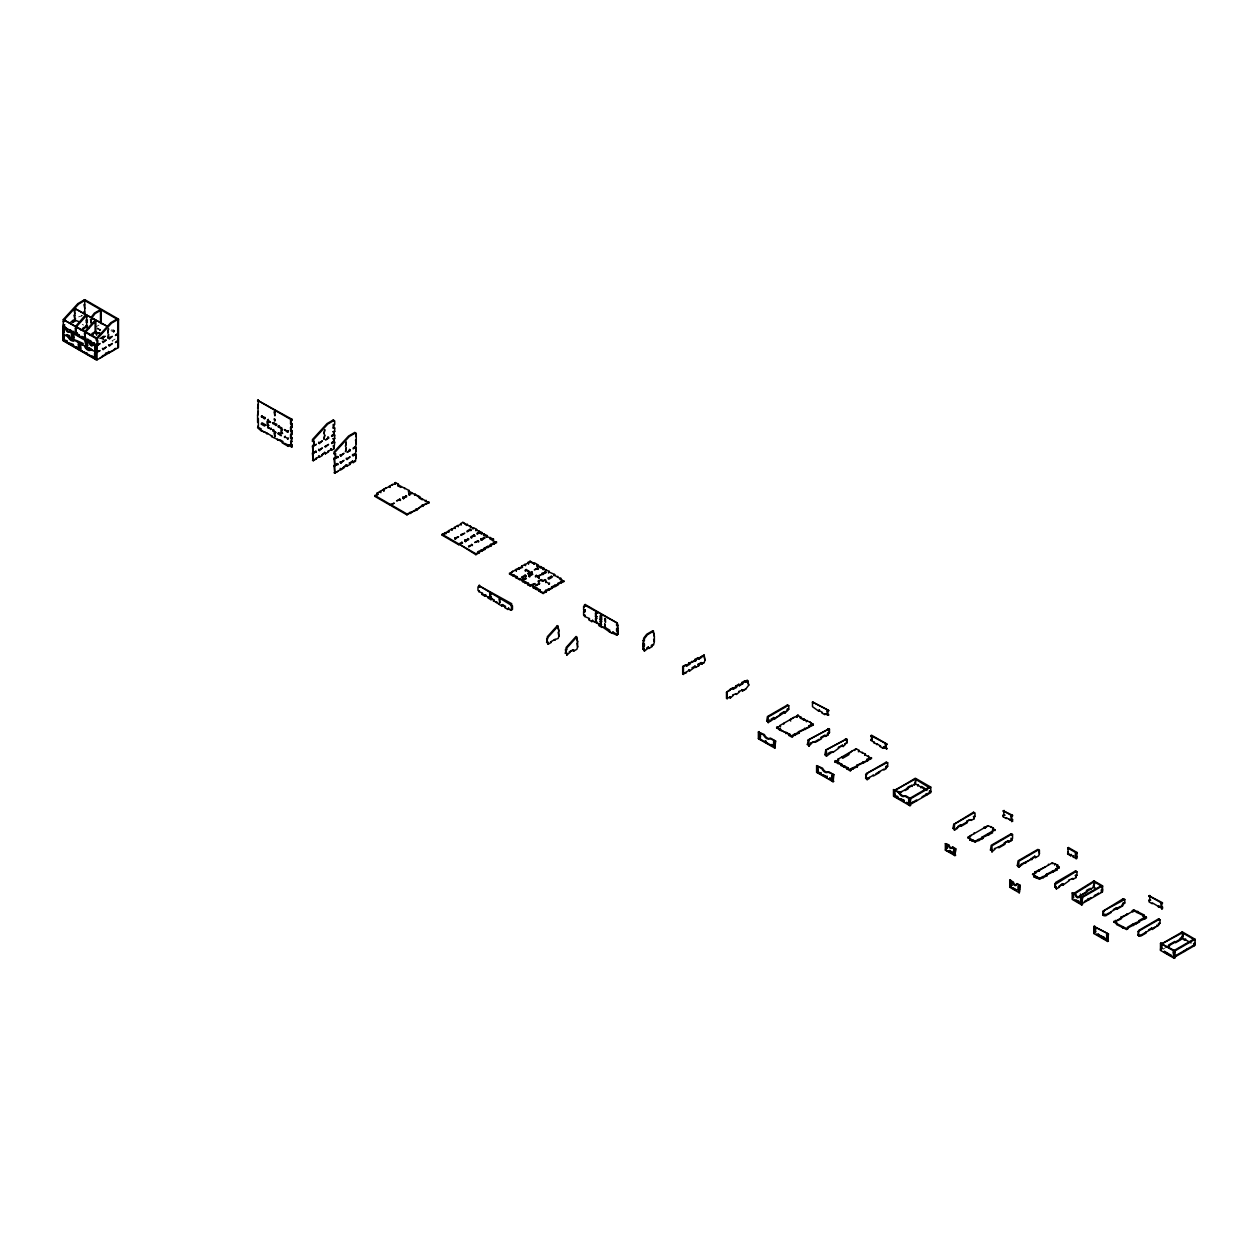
<?xml version="1.0" encoding="UTF-8"?>
<svg xmlns="http://www.w3.org/2000/svg" width="1258" height="1258" viewBox="0 0 1258 1258"><rect width="100%" height="100%" fill="white"/><g stroke="black" fill="none" stroke-linecap="round" stroke-linejoin="round"><path stroke-width="0.75" stroke-dasharray="5 3.75" d="M82.462 315.585L78.625 316.906M82.257 324.328L83.61 325.099M95.875 326.876L98.942 325.099M99.476 338.779L104.776 334.848M114.667 330.634L113.896 331.97L114.667 330.634L111.6 328.857M105.845 336.169L102.008 338.386L105.845 337.05M115.123 339.047L112.056 340.824L112.827 341.264M1167.314 946.629L1163.351 948.925L1164.122 949.365L1163.351 948.045M111.6 329.753L114.667 331.514M110.987 330.634L113.818 332.269M100.703 329.832L97.637 328.071L97.637 328.951M96.882 328.511L100.483 330.414M102.008 337.506L102.779 338.827M101.253 337.679L104.32 339.44M100.86 338.166L103.927 339.927M103.549 339L103.549 339.896M100.09 330.194L100.09 329.313L99.335 330.634M97.794 327.976L97.794 328.857M81.691 315.145L81.691 316.025M105.074 335.729L100.561 338.512L101.316 339.849L100.561 339.408L105.074 336.798L104.32 336.342L105.074 337.679L105.074 335.729"/><path stroke-width="1.5" d="M91.284 317.126L94.35 313.148L100.483 309.61L100.483 323.337M101.253 323.778L101.253 310.05L95.105 313.588L92.038 317.566L92.038 319.343L90.513 319.343L91.284 323.337L91.284 319.784M653.61 631.154L647.461 634.708L644.395 638.687L644.395 640.464L643.64 640.023L643.64 638.246L646.706 634.268L652.839 630.714L654.364 636.249L653.61 632.271M75.936 325.979L85.135 315.365L87.447 316.686M86.676 327.756L86.676 315.365L76.707 326.435L76.707 328.196M85.135 331.294L95.105 320.224L95.105 331.75L100.294 333.842L98.171 332.631L95.875 333.952L99.712 332.631M95.875 333.071L95.875 320.68L85.906 331.75L85.906 333.512L84.38 333.512L85.135 337.506M546.617 638.907L548.158 644.222L548.158 642.445L546.617 642.445L547.387 636.69L557.357 625.619L558.882 630.934L558.127 626.956M547.387 639.347L548.158 637.146L558.127 626.075M576.856 636.878L566.886 647.949L566.886 649.726L566.116 649.285L566.116 647.508L576.085 636.438L577.611 641.753L576.856 637.775M63.277 319.563L77.854 303.618L84.758 299.64L118.504 319.123L118.504 347.46L97.023 359.867L63.277 340.383L63.277 319.563L97.023 339.047L97.023 359.867M63.277 321.34L64.048 321.781L64.048 320.004L78.625 304.074L84.758 300.52M97.023 344.362L96.268 344.802L97.794 343.921L97.794 340.383L96.268 340.383L96.268 338.606L110.83 322.661L116.963 319.123L116.963 320.004M97.023 339.047L111.6 323.102L118.504 319.123M313.242 445.285L312.471 445.725L314.013 444.845L314.013 441.291L312.471 441.291L312.471 439.529L327.049 423.584L333.181 420.046L334.707 420.927L334.707 424.465L333.181 424.465L333.181 428.019L334.707 428.019L334.707 431.557L333.181 431.557L333.952 434.214L333.952 431.997M314.013 444.845L313.242 439.97L327.803 424.025L333.952 420.486L333.952 421.367L333.181 420.046M334.785 457.723L334.03 458.164L335.556 457.283L335.556 453.745L334.03 453.745L334.03 451.968L348.592 436.023L354.725 432.485L356.266 433.365L356.266 443.995L355.495 440.017M335.556 457.283L334.785 452.408L349.362 436.463L355.495 432.925L356.266 436.919M74.788 340.195L74.584 340.336A5.425 3.129 60 0 1 69.237 337.238L68.074 336.94A5.425 3.129 60 0 0 74.206 340.493L74.977 340.037L73.247 339.047M91.142 349.818L91.079 349.85A5.425 3.129 60 0 1 85.717 346.768L92.274 350.479L89.9 348.214L89.9 349.095M85.528 300.976L83.987 300.08L118.504 320.004L117.733 320.444M74.788 308.493L107.763 326.655L74.788 308.493L74.788 320.004L79.962 322.111M64.048 320.004L97.023 338.166L96.268 338.606M63.277 324.878L64.818 324.878M62.9 326.876L65.856 329.203A2.642 1.525 60 0 0 67.696 332.033A2.642 1.525 60 0 0 69.536 331.326L89.239 342.695A2.642 1.525 60 0 0 91.079 345.541A2.642 1.525 60 0 0 92.919 344.834L93.69 343.764L96.646 345.463L95.875 359.631L62.9 340.603L62.9 326.876L66.627 328.747A2.642 1.525 60 0 0 67.932 331.184A2.642 1.525 60 0 0 69.819 331.703M70.181 322.661L75.559 318.683M72.445 322.598L75.747 320.696M64.205 329.046L64.205 332.584L63.435 328.605L64.976 328.605L64.976 327.174M63.671 333.512L62.9 333.952L96.646 352.554L95.341 352.68M69.536 330.697L90.01 342.255A2.642 1.525 60 0 0 91.85 345.085A2.642 1.525 60 0 0 93.69 344.377M87.447 320.224L85.906 320.224M69.536 331.326L70.181 329.753L73.247 332.411M87.447 322.001L85.906 322.001M64.205 335.902L64.205 339.44L63.435 335.461L64.976 335.461M73.247 331.97L72.492 339.487L73.797 338.921M69.646 336.531L66.501 334.707L69.646 335.634M87.447 325.539L85.906 325.539M81.047 330.115L86.676 326.876M73.797 334.581L73.797 338.119L73.027 334.141L74.552 334.141L73.797 332.898L74.552 334.141M76.313 334.172L77.084 332.851L77.084 333.732M63.435 340.462L63.435 339.581L67.272 340.902M76.313 333.291L79.396 335.068M71.942 338.732L71.942 337.852M67.272 341.799L66.501 341.358M71.942 339.188L72.712 338.732L68.844 336.499M81.691 337.27L81.691 336.389L84.758 337.27M92.038 333.512L95.105 331.75M69.615 344.032L69.615 343.151L73.451 344.472M90.246 335.43L95.875 332.191M73.451 345.352L72.681 344.912M80.15 343.041L79.396 350.117L80.15 349.677M78.845 344.362L78.845 347.9L78.09 343.921L79.616 343.921M87.054 340.383L87.824 339.047L87.824 339.927M87.054 339.927L86.299 347.46L87.447 346.799M82.462 343.921L82.462 344.802L76.313 340.383L83.217 343.481M87.588 342.553L87.588 346.092L86.833 342.097L88.359 342.097L88.359 340.682M87.054 339.487L90.891 340.824M75.779 347.601L75.779 346.705L79.616 348.041M89.239 342.695L90.891 341.704L97.023 345.242L100.09 343.481L97.023 346.139L96.111 345.164M79.616 348.922L78.845 348.482M117.733 327.536L117.733 326.655M93.957 342.585L93.186 343.921M93.941 343.23L91.425 345.557M92.919 344.834L93.957 343.481M108.534 337.726L107.763 338.166L108.534 334.172L108.534 337.726L112.371 336.389L109.304 339.047L109.304 338.166M92.919 344.205L96.646 345.463M103.156 341.704L106.238 339.927L103.156 342.585L102.401 341.264M117.733 333.291L115.437 335.509L117.733 334.172M95.341 347.019L95.341 350.557L94.57 346.579L96.111 346.579M117.733 334.628L117.733 333.732M86.865 353.105L86.094 352.665L89.161 355.322M95.341 352.24L100.09 350.557L96.268 352.775M103.156 348.796L106.238 347.019L103.156 349.677L102.401 348.34M109.304 345.242L112.371 343.481L109.304 346.139L108.534 344.802M117.733 340.383L115.437 342.585L117.733 341.264M96.111 357.555L95.341 358.892L96.111 356.989L94.57 356.989L94.57 353.435L96.111 352.869M117.733 341.704L117.733 340.824M93.045 356.674L92.274 356.234L96.268 358.53M94.57 356.989L96.111 356.989M105.468 353.215L112.371 350.998L115.437 348.34L115.437 349.237M259.148 401.208L257.607 400.327L292.123 419.354L290.582 420.251L290.582 423.789L292.123 423.789L292.123 427.327L290.582 427.327L290.582 430.881L292.123 430.881L292.123 434.419L290.582 434.419L290.582 437.957L292.123 437.957L290.582 445.049L292.123 445.049L292.123 446.81L284.45 443.272M257.607 401.208L258.377 399.871M258.377 411.397L257.607 415.376L258.377 404.305M257.607 408.284L258.377 401.648M264.51 418.033L264.51 418.914L261.444 416.256L265.281 417.593M261.444 429.104L258.377 427.327L258.377 418.474M261.444 417.153L262.214 415.816M257.607 422.468L257.607 415.376M267.577 419.81L268.347 419.354L267.577 420.691L267.577 419.81L270.643 422.468L267.577 420.691M267.577 433.523L260.673 430.425L257.607 427.767L258.377 425.566M265.281 425.566L261.444 423.348L261.444 424.229L262.214 422.908L265.281 424.669M267.199 421.792L268.725 421.792L267.199 421.792L267.199 425.346L268.725 425.346L267.199 425.346M276.021 424.669L276.021 425.566L272.955 422.908L276.776 424.229M260.673 430.425L266.051 432.642M272.955 423.789L273.709 422.468M267.577 427.767L271.413 429.104L267.577 426.887L268.347 427.327M271.413 428.223L270.643 429.544M272.955 429.984L273.709 429.544L272.955 430.881L272.955 429.984L276.021 432.642L272.955 430.881M282.154 428.223L278.317 426.006L278.317 426.887L279.087 425.566M290.582 420.251L292.123 419.354M290.582 423.789L292.123 423.789M271.413 435.74L272.184 436.18L266.806 433.082L266.806 433.979M282.531 429.764L281.006 429.764L281.006 433.302L282.531 433.302L281.006 433.302M278.317 433.082L279.087 432.642L278.317 433.979L278.317 433.082L281.383 435.74L278.317 433.979M290.582 427.327L292.123 427.327M287.516 432.202L288.286 430.881L287.516 432.202L284.45 429.544L288.286 431.761M290.582 430.881L292.123 430.881M271.413 436.636L278.317 439.734M284.45 436.636L288.286 438.838M284.45 437.517L285.22 436.18M288.286 437.957L287.516 439.294M277.546 440.174L277.546 439.294L282.924 442.391M290.582 437.957L292.123 437.957M290.582 441.495L292.123 441.495M289.057 445.049L288.286 446.37L289.057 445.049L292.123 446.81M290.582 445.049L292.123 445.049M333.181 428.019L334.707 428.019M312.471 441.291L314.013 441.291M333.181 431.557L334.707 431.557M312.471 446.606L316.308 444.389L312.471 446.606L313.242 453.257L313.242 447.046M333.952 434.214L331.64 435.535L331.64 436.432L334.707 435.095L334.707 438.633L333.181 438.633L333.952 441.291L333.952 439.073M333.952 435.095L333.181 434.655L334.707 435.095M319.375 443.508L322.441 440.85L318.604 443.068L319.375 443.508L318.604 442.187M328.574 438.193L325.507 439.97L328.574 437.312L328.574 438.193L327.803 436.872M333.181 438.633L334.707 438.633M312.471 452.801L316.308 451.48L312.471 453.698L313.242 460.774L319.375 456.355L319.375 457.236L318.604 455.899L319.375 456.355M312.471 453.698L316.308 451.48M324.737 446.606L328.574 444.389L325.507 447.046L325.507 446.165M333.952 441.291L331.64 442.627L331.64 443.508L334.707 442.187L333.952 448.823L331.64 450.144L330.87 448.823L331.64 450.144M333.952 442.187L333.181 441.731L334.707 442.187M319.375 450.6L322.441 447.942L318.604 450.144L319.375 450.6L318.604 449.263M325.507 452.801L321.671 455.019L324.737 452.361L325.507 453.698L324.737 452.361M312.471 460.334L316.308 459.013M328.574 451.04L327.803 451.48L331.64 449.263M319.375 457.236L322.441 455.459M325.507 453.698L328.574 451.921M334.03 453.745L335.556 453.745M356.266 443.995L355.495 446.653L353.199 447.99L353.199 448.87L355.495 447.534L354.725 447.093L356.266 447.534L355.495 453.745L352.429 455.506M334.03 459.044L337.852 456.843L334.03 459.044L334.785 465.696L334.785 459.5M354.725 447.534L356.266 447.534M340.934 455.946L344 453.289L340.163 455.506L340.934 455.946L340.163 454.625M350.133 450.631L347.066 452.408L350.133 449.751L350.133 450.631L349.362 449.31M334.03 465.256L337.852 463.919L334.03 466.136L334.785 473.228L347.066 465.256L347.066 466.136L346.296 464.815L347.066 465.256M352.429 454.625L355.495 453.745M334.03 466.136L337.852 463.919M340.934 463.038L344 460.381L340.163 462.598L340.934 463.038L340.163 461.702M347.066 459.5L350.133 456.843L346.296 459.044L347.066 459.5L346.296 458.164M355.495 455.066L356.266 454.625L355.495 461.261L353.199 462.598L352.429 461.261L353.199 462.598M343.23 467.457L346.296 464.815M349.362 463.038L350.133 464.359L349.362 463.038L352.429 461.261M334.03 472.772L337.852 471.451M350.133 463.479L354.725 460.821M340.163 468.353L340.934 469.674L344 467.913M347.066 466.136L350.133 464.359M377.023 493.183L377.793 494.504L377.023 493.183L386.237 487.868L390.059 486.531L390.059 487.428L389.304 486.091L395.437 483.434L394.666 482.993L395.437 484.314L395.437 482.553L394.666 482.993M383.155 489.629L383.926 490.966L383.155 489.629L386.237 487.868M374.727 495.385L390.452 504.474L394.289 503.137L390.452 505.354L374.727 496.281L377.793 493.623M374.727 496.281L377.793 494.504M397.732 484.77L398.503 484.314L397.732 485.651L397.732 484.77L409.243 490.526L408.473 491.847L409.243 490.526M399.651 499.159L396.584 500.92L400.421 499.599L400.421 500.48L399.651 499.159L400.421 499.599M402.717 497.382L406.554 496.061L403.488 498.718L402.717 497.382L403.488 498.718M408.85 493.844L409.621 495.165L408.85 493.844L411.162 492.507L411.162 493.403M402.717 498.262L406.554 496.061M408.85 494.724L411.916 492.963L419.968 496.721L419.213 498.042L422.279 499.819L422.279 498.939M416.901 495.841L429.182 502.917L422.279 505.134L416.901 510.009L406.932 513.987L391.222 504.914L391.222 505.795L406.932 514.868L429.182 502.036M442.14 534.304L449.043 531.206L442.14 535.2L442.14 534.304L458.62 543.833L462.457 542.497L458.62 544.714L442.14 535.2M449.043 532.103L448.273 530.766L455.176 527.668L455.176 528.549L454.405 527.228L461.309 524.13L460.538 523.69L461.309 525.011M460.538 523.69L462.85 522.353L473.59 528.549L469.753 526.347L470.508 525.891M454.798 538.078L458.62 536.741L454.798 538.959L454.798 538.078L455.553 539.399M470.13 529.225L470.901 530.546L470.13 529.225L467.064 530.986L467.834 531.426M460.931 535.421L464.768 533.203L460.931 534.54L461.702 534.98M467.064 531.882L470.901 529.665M475.886 530.766L476.656 529.445L475.886 529.885L482.018 532.543L481.248 533.864L482.018 532.543M464.768 540.295L468.605 538.959L465.523 541.616L464.768 540.295L465.523 541.616M473.967 534.98L474.738 536.301L473.967 534.98L470.901 536.741L471.671 538.078M479.329 531.882L480.1 533.203L479.329 531.882L477.034 533.203L477.804 533.644M464.768 541.176L468.605 538.959M470.901 537.638L474.738 535.421M477.034 534.084L480.1 532.323M481.248 532.983L487.381 535.641L486.626 536.962L487.381 535.641M493.529 539.179L492.759 540.515L493.529 539.179L483.559 535.2L483.559 534.304M468.605 546.931L472.426 544.714L468.605 546.051L469.36 546.491M477.804 540.736L474.738 542.497L478.575 541.176L478.575 542.056L477.804 540.736L478.575 541.176M480.87 538.959L484.707 537.638L481.641 540.295L480.87 538.959L481.641 540.295M480.87 539.839L484.707 537.638M489.692 538.739L496.596 542.717L484.314 548.032L485.085 549.369L484.314 548.032M478.182 551.586L478.952 552.907L478.182 551.586L491.218 545.83L490.447 544.494L491.218 545.83M490.447 544.494L496.596 541.836M478.952 552.907L475.886 554.684L459.39 544.274L475.886 553.787L485.085 549.369M478.732 585.552L511.707 603.698L511.707 605.475L478.732 585.552L478.732 587.329L479.502 585.112M478.732 590.867L479.502 591.307L477.977 590.427L477.977 586.873L479.502 586.873M523.218 580.237L522.447 581.558L522.841 580.017L522.841 580.897L525.907 578.24L522.07 579.576L519.381 578.916L509.411 574.041L512.478 571.384L522.447 567.389L521.693 566.069L522.447 567.389M515.544 569.607L516.315 570.943L515.544 569.607L522.447 566.509M521.693 566.069L530.121 562.09L534.729 563.851L530.121 561.194L527.825 562.53L528.58 563.851L527.825 562.53M478.732 591.747L482.569 593.084M509.411 573.161L517.085 576.699L516.315 578.02L517.085 576.699M481.798 593.524L488.702 597.503L487.947 597.063M526.096 569.497L525.325 570.833L526.096 569.497L529.162 571.274L528.391 571.714M537.024 565.188L537.795 564.748L537.024 566.069L537.024 565.188L543.928 568.286L543.157 569.607L543.928 568.286M484.88 596.182L485.635 594.845L484.88 596.182L481.798 594.405M489.865 593.745L491.391 593.745L489.865 593.745L489.865 597.283L491.391 597.283L489.865 597.283M522.07 576.919L522.841 578.24L522.07 576.919L525.136 575.142L525.907 576.479L525.136 575.142M528.203 573.381L532.04 572.044L528.973 574.702L528.203 573.381L528.203 574.261L532.04 572.044M537.402 568.066L534.336 569.827L538.172 568.506L537.402 568.066L538.172 569.387M522.07 577.799L525.907 575.582M516.315 578.02L522.07 580.457L525.907 578.24M537.024 566.069L549.29 571.384L548.519 572.704L549.29 571.384M532.04 573.821L528.973 575.582L529.744 576.919L528.973 576.479L532.81 574.261M491.013 599.72L491.768 598.383L491.013 599.72L487.947 597.943M491.013 598.839L494.079 599.72M522.447 580.677L528.58 583.335L527.825 584.671L528.58 583.335M536.254 575.362L535.483 576.699L536.254 575.362L537.402 576.038L541.239 574.702L537.402 576.919L537.402 576.038M493.309 600.16L494.079 600.601M522.447 581.558L530.121 585.112L535.106 583.555L530.121 585.992L527.825 584.671M542.009 573.381L545.846 572.044L542.78 574.702L542.009 573.381L542.009 574.261L545.846 572.044M493.309 601.041L497.146 602.378M538.172 580.897L542.009 579.576L538.172 581.794M496.375 602.818L496.375 601.937L498.671 604.154L499.442 602.818M535.877 585.772L539.713 583.555L535.877 584.891L536.647 585.332M545.076 579.576L542.009 581.338L545.846 580.017L545.076 580.457M548.142 577.799L551.979 576.479L548.142 578.68M502.508 604.595L501.738 605.916L502.508 604.595L505.574 606.356M533.188 587.769L533.958 586.432L533.188 587.769L543.157 592.628L552.356 588.209L551.602 586.873L552.356 588.209M553.897 575.802L554.668 574.481L553.897 574.922L560.801 578.916M548.913 579.136L551.979 577.359L551.208 576.038M545.658 581.683L549.479 583.885M545.658 582.564L546.412 581.227M533.958 586.432L532.04 585.332L540.091 589.971L539.32 591.307L540.091 589.971M501.738 605.035L505.574 607.252M549.479 583.004L548.724 584.325M507.886 609.454L508.641 608.133L507.886 609.454L504.82 607.693M510.952 605.916L512.478 605.916L512.478 609.454L510.952 610.35L507.886 608.573M560.801 578.02L560.03 578.46L563.867 581.558L551.602 586.873M545.453 590.427L546.224 591.747L545.453 590.427L555.423 586.432L558.505 584.671L557.734 583.335L563.867 580.677M539.32 591.307L543.157 593.524L546.224 591.747M585.159 604.485L584.388 606.702L585.159 604.485L617.364 623.087L618.134 628.843L616.593 628.843L616.593 630.604L618.134 630.604L618.134 634.142L616.593 635.038L609.124 631.61L602.032 626.626L602.802 627.066M584.388 615.555L585.159 615.995L583.618 615.115L583.618 611.561L585.159 611.561L585.159 609.8L583.618 609.8L583.618 606.262L585.159 606.262M583.618 609.8L585.159 609.8M583.618 611.561L585.159 611.561M583.618 615.115L585.159 615.115M558.882 630.934L558.882 636.249L558.127 632.271M595.506 613.118L597.047 613.118L595.506 613.118L595.506 616.656L597.047 616.656L595.506 616.656M546.617 642.445L548.158 642.445M558.882 636.249L558.127 638.466L554.291 639.787M584.388 616.436L589.562 618.543M551.224 641.564L550.454 642.005L555.061 639.347L555.061 640.243M588.791 618.983L589.562 619.423M548.158 644.222L551.224 642.445M591.873 621.641L592.628 620.32L591.873 621.641L588.791 619.864M597.047 618.433L595.506 618.433L595.506 621.971L597.047 621.971L596.276 622.411L596.276 617.992M600.113 619.313L601.639 619.313L601.639 615.775L600.113 615.775L600.113 619.313L601.639 619.313M600.113 621.09L601.639 621.09L600.884 625.069L600.113 621.09L601.639 621.09M591.873 620.76L599.72 624.408L595.474 621.955M600.113 624.628L601.639 624.628M598.965 624.849L599.72 625.289M577.611 641.753L577.611 647.068L576.856 643.074M565.345 649.726L566.886 655.041L566.886 653.264L565.345 653.264L566.116 649.285M584.388 604.925L617.364 623.087M565.345 653.264L566.886 653.264M573.019 649.726L569.182 651.943L573.79 650.166L573.79 651.046L573.019 649.726L573.79 650.166M577.611 647.068L576.856 649.285L573.79 651.046M616.593 623.528L616.593 625.289L617.364 624.849M616.593 625.289L618.134 625.289M566.886 655.041L569.953 652.383M616.593 628.843L618.134 628.843M612.961 632.051L612.19 633.372L612.961 632.051L617.364 634.598L617.364 631.044M616.593 630.604L618.134 630.604M643.64 646.219L644.395 651.094L644.395 649.317L642.869 649.317L642.869 645.779L644.395 645.779L644.395 644.002L642.869 644.002L643.64 640.023M642.869 640.464L644.395 640.464M654.364 636.249L654.364 641.564L653.61 639.347M642.869 644.002L644.395 644.002M642.869 645.779L644.395 645.779M654.364 641.564L653.61 644.882L651.298 646.219L652.069 645.779M642.869 649.317L644.395 649.317M646.706 647.98L648.232 647.099L649.002 648.436L648.232 647.099M651.298 645.323L652.839 644.442M649.002 647.54L644.395 651.094M649.002 648.436L652.069 646.659M688.834 669.649L689.588 670.986L689.588 670.089L682.685 674.084L682.685 666.551L685.767 664.774L686.522 666.111L685.767 664.774M688.834 663.013L689.588 664.334L688.834 663.013L695.737 660.796L694.966 659.475L695.737 660.796M694.966 659.475L698.033 657.698L698.803 659.019L698.033 657.698M704.166 655.041L701.099 656.818L704.166 655.041L704.936 660.356L704.166 656.361M682.685 666.551L688.834 663.894M689.588 663.453L694.966 660.356M695.737 659.915L701.099 656.818M686.522 666.111L689.588 664.334M698.803 659.019L701.87 657.258M691.9 667.888L694.966 666.111L695.737 667.432L694.966 666.111M698.033 664.334L698.803 665.671L698.033 664.334L701.099 662.573L701.87 663.894L701.099 662.573M704.936 660.356L704.166 662.573L701.87 663.894M682.685 674.084L686.522 672.747M695.737 666.551L689.588 670.986M698.803 664.774L704.166 662.573M695.737 667.432L698.803 665.671M730.316 697.152L729.561 696.712L730.316 698.033L730.316 697.152L726.495 698.473L726.495 692.277L732.628 687.859L733.383 689.18L732.628 687.859M735.694 686.082L736.465 687.403L735.694 686.082L738.76 684.305L739.531 685.641L738.76 684.305M741.827 682.544L742.597 683.865L741.827 682.544L744.893 680.767L745.664 682.103L744.893 680.767M729.561 689.62L735.694 686.962M736.465 686.522L741.827 683.424M742.597 682.984L747.189 680.326L748.73 685.201L747.96 681.207M726.495 692.277L730.316 690.06M733.383 689.18L736.465 687.403M739.531 685.641L742.597 683.865M745.664 682.103L747.96 680.767M748.73 685.201L745.664 689.18L742.597 690.957L741.827 689.62M732.628 694.935L736.465 693.614L735.694 694.054M738.76 691.397L745.664 689.18M730.316 698.033L733.383 695.375M736.465 694.495L739.531 691.837M787.995 705.565L768.213 716.981L768.213 722.564L768.213 721.101L766.672 721.101L767.443 716.541L787.225 705.125L788.766 705.691L788.766 709.245L787.225 709.245L787.995 709.685M787.225 705.125L788.766 705.691M766.672 721.101L768.213 721.101M787.225 709.245L788.766 709.245M771.123 719.104L773.874 717.516L774.645 718.853L773.874 717.516M780.023 713.978L784.159 711.588L784.929 712.909L784.159 711.588M780.023 714.859L768.213 722.564M786.454 711.147L774.645 718.853M787.995 710.251L784.929 712.909M758.385 731.999L764.329 734.546A5.425 3.129 60 0 0 770.462 738.1L775.636 741.088L774.865 748.164L758.385 738.65L758.385 731.999L763.559 735.002A5.425 3.129 60 0 0 769.692 738.54L775.636 741.088M819.445 709.811L818.675 711.147L812.495 706.697L812.495 701.995L828.676 710.456L827.151 711.037L827.151 714.575L828.676 715.157L824.855 713.821L825.61 714.261M760.445 733.508L758.92 733.508L760.445 733.508L760.445 737.046L758.92 737.046L760.445 737.046M812.495 702.577L814.036 702.577M759.69 737.188L758.92 737.628L761.986 740.286L758.92 738.509L759.156 731.558M789.725 734.106L788.955 735.427L789.725 734.106L779.677 730.08L776.611 727.423L780.447 726.086L780.447 726.967L779.677 725.646L794.097 717.327L797.163 716.431L797.163 717.327L796.393 715.991L797.934 715.11L801 717.768M790.716 721.038L789.961 719.718L794.097 717.327M758.385 738.65L770.698 744.862M758.92 738.509L759.69 733.068M776.611 728.303L777.381 726.967M776.611 727.423L792.792 736.763M801 716.871L800.23 717.327L807.164 721.321M765.1 741.198L765.855 740.758L765.1 742.078L765.1 741.198L768.166 743.855L765.1 742.078M800.23 718.208L810.278 722.234L813.344 724.891L798.468 731.716L799.239 733.037L798.468 731.716M807.164 720.441L806.409 721.778M818.675 711.147L818.675 710.251L822.512 712.468M773.56 741.968L775.101 741.968L774.33 745.947L773.56 741.968L775.101 741.968M827.151 711.037L828.676 711.037M828.676 710.456L812.495 701.995M771.264 744.752L775.101 746.969M771.264 745.648L772.035 744.311M773.56 745.507L775.101 745.507M827.151 714.575L828.676 714.575M792.021 735.427L809.507 727.108L808.737 725.772L809.507 727.108M808.737 725.772L813.344 724.01M775.101 746.088L774.33 747.409M792.021 736.323L799.239 733.037M808.123 740.034L828.676 729.058L808.123 740.034L808.894 740.475M808.894 741.056L808.894 746.057L808.894 744.594L807.369 744.594L808.123 740.616M827.921 728.618L829.447 729.184L829.447 732.722L827.921 732.722L827.151 734.641L827.921 735.081L828.676 733.178M829.447 729.184L827.921 729.184M807.369 744.594L808.894 744.594M813.187 741.811L810.435 743.399L815.341 741.449L814.571 741.89M816.112 741.009L819.178 739.232M821.474 737.911L825.61 735.521L825.61 736.402L824.855 735.081L820.703 737.471L821.474 738.792L815.341 742.33M808.894 746.057L811.19 743.84M825.61 736.402L827.921 735.081M825.657 750.161L846.209 739.169L825.657 750.161L826.427 750.601M826.427 751.168L826.427 756.184L826.427 754.721L824.886 754.721L825.657 750.727M845.439 738.729L846.98 739.311L846.98 742.849L844.684 743.871L846.209 743.289M846.98 739.311L845.439 739.311M824.886 754.721L826.427 754.721M827.953 753.526L830.72 751.922M842.373 745.192L838.237 747.582L843.143 745.632L843.143 746.529L842.373 745.192L843.143 745.632M826.427 756.184L832.875 751.576L832.104 752.017M832.875 752.457L839.007 748.038M843.143 746.529L845.439 744.311M816.599 765.619L822.543 768.166A5.425 3.129 60 0 0 828.676 771.704L833.865 774.692L833.095 781.784L816.599 772.255L816.599 765.619L821.773 768.607A5.425 3.129 60 0 0 827.921 772.145L833.865 774.692M873.791 742.078L874.562 742.519L870.725 740.302L872.25 739.735L872.25 736.182L870.725 736.182L871.495 735.175L886.906 744.076L885.365 744.642L885.365 748.196L886.906 748.762L883.069 747.441L883.069 748.321L883.839 747L883.069 747.441M870.725 736.182L872.25 736.182M870.725 739.735L872.25 739.735M847.939 767.71L847.169 769.047L847.939 767.71L834.825 761.908L838.661 759.706L837.891 759.266L838.661 760.587L836.366 761.908L836.366 761.027M837.891 759.266L856.148 748.714L854.622 750.491M848.175 754.218L852.311 750.932M816.599 772.255L827.261 777.523M817.134 772.129L820.971 773.45L817.134 771.248L817.904 771.689M834.825 761.908L835.595 760.587M848.946 754.658L842.797 758.197L842.797 757.316M820.971 772.569L820.2 773.906M834.825 761.027L841.775 764.156L841.004 765.477L841.775 764.156M858.443 751.812L859.214 750.491L858.443 750.932L865.394 754.061L864.623 755.382M823.314 774.802L827.151 777.019L823.314 775.699M873.791 742.959L877.659 744.311M827.151 776.139L826.38 777.46M865.394 754.061L864.623 754.501L871.558 758.511L856.682 765.32L857.453 766.657L856.682 765.32M879.955 745.648L880.726 746.088L876.889 743.871L876.889 744.752M841.004 765.477L851.006 770.368L850.251 769.047L850.251 770.808L851.006 770.368M831.79 775.588L833.315 775.588L831.79 775.588L831.79 779.127L833.315 779.127L831.79 779.127M885.365 744.642L886.906 744.642M886.906 744.076L870.725 735.615M829.494 778.372L833.315 779.693L832.56 781.029L833.315 780.589L829.494 778.372L832.56 781.029M829.494 779.252L830.249 777.931M885.365 748.196L886.906 748.196M850.251 769.047L867.737 760.713L866.966 759.392L867.737 760.713M866.966 759.392L871.558 757.615M850.251 769.927L857.453 766.657M865.583 774.661L867.124 779.677L867.124 778.215L865.583 778.215L866.353 773.654L886.135 762.222L887.676 762.804L887.676 766.342L886.135 766.342L887.676 766.342M866.353 773.654L886.906 762.663M866.353 775.117L867.124 774.095M886.906 767.364L885.365 768.245L886.906 766.782M866.353 779.221L873.555 775.07L872.785 775.51M875.867 773.733L883.839 769.125M867.124 779.677L869.42 778.34M873.555 775.95L879.688 772.412M883.839 770.022L886.135 768.685M893.495 789.584L899.439 792.131A5.425 3.129 60 0 0 905.571 795.669L910.745 798.657L909.99 805.749L893.495 796.235L893.495 789.584L898.668 792.571A5.425 3.129 60 0 0 904.801 796.11L909.99 799.113L930.763 787.099L930.763 792.682L909.44 804.994L906.373 802.337L910.21 803.673M894.8 790.653L915.352 778.215L930.763 787.099M915.352 783.215L916.123 779.221L914.582 778.655L930.008 788.121L929.237 787.099L909.44 798.531L910.21 799.553L908.685 799.553L908.685 803.091L910.21 803.091M898.479 792.634L902.002 791.486M910.132 785.904L907.38 787.508L908.15 788.829L905.068 790.606M897.866 796.534L894.029 795.213L894.8 795.654M899.25 793.09L915.352 783.781L915.352 779.095L894.8 790.071M918.419 784.678L917.648 785.998M894.029 796.094L897.866 797.43M904.046 800.984L900.209 798.767L904.046 800.104M930.008 788.121L930.008 787.241M929.237 791.219L930.763 791.219L930.008 790.779M912.522 802.337L911.751 802.777L916.657 799.946L916.657 800.827M930.763 791.801L922.02 796.849M973.503 812.228L974.258 813.454L974.258 812.668L953.706 824.446L973.503 812.228L975.029 813.014L975.029 816.552L973.503 816.552L974.258 818.691L974.258 817.008M954.476 824.886L954.476 830.107L954.476 828.424L952.951 828.424L953.706 824.446M952.951 828.424L954.476 828.424M973.503 816.552L975.029 816.552M958.03 826.286L960.53 824.839L961.301 826.16L960.53 824.839M969.179 819.854L966.679 821.301L971.192 819.571L970.437 820.012M957.542 827.45L956.788 827.89L967.433 821.741M954.476 830.107L957.542 828.33M961.301 826.16L967.433 822.622M971.192 820.452L974.258 818.691M945.356 843.631L949.082 844.889A2.642 1.525 60 0 0 950.922 847.719A2.642 1.525 60 0 0 952.762 847.011L955.703 848.71L954.948 855.629L945.356 850.094L945.356 843.631L948.312 845.329A2.642 1.525 60 0 0 950.152 848.159A2.642 1.525 60 0 0 951.991 847.452L952.762 847.011M1004.796 811.614L1003.271 810.812L1012.548 815.278L1011.007 816.08L1011.007 819.618L1012.548 819.618L1012.548 821.301L1006.337 817.716M945.89 844.731L946.661 844.291L946.661 848.71L945.89 844.731L947.431 844.731L946.661 848.71M1003.271 811.614L1004.041 810.372M945.89 848.269L947.431 848.269M1003.271 815.153L1004.796 815.153L1003.271 815.153L1003.271 816.835L1006.337 818.596M970.437 835.784L987.923 825.688L993.38 827.953L992.609 829.274L993.38 827.953M945.356 850.094L953.658 854.009M968.141 837.105L971.207 835.343L968.141 838.001L968.141 837.105L970.437 838.441L969.682 839.762L970.437 838.441M1003.271 816.835L1004.041 812.055M984.102 827.009L984.857 828.346L987.923 825.688M951.331 852.216L951.331 853.097L948.957 850.848L952.102 851.776M948.957 851.729L949.727 850.392M953.643 849.197L954.413 848.757L954.413 853.191L955.168 852.751L953.643 852.751L953.643 849.197L955.168 849.197L951.991 847.452M1011.007 816.08L1012.548 815.278M955.703 848.71L954.948 855.629M968.141 838.001L975.123 841.146L992.609 832.812L991.839 831.491L994.905 829.714L981.948 837.199L982.718 838.536L981.948 837.199M1008.712 819.084L1012.548 821.301M969.682 839.762L975.123 842.027L982.718 838.536M1011.007 819.618L1012.548 819.618M954.413 855.314L955.703 855.188M1011.778 834.227L991.996 845.753L991.996 851.76L991.996 850.078L990.455 850.078L991.225 845.297L1011.007 833.881L1012.548 834.683L1012.548 838.221L1011.778 840.344L1008.712 842.121L1007.941 840.784L1008.712 842.121M1011.007 833.881L1012.548 834.683M990.455 850.078L991.996 850.078M1007.941 840.784L1004.183 842.954L1011.778 840.344M994.292 848.663L998.821 846.949L998.05 847.389M999.591 846.492L1004.953 843.395M991.996 851.76L995.062 849.119M998.821 847.829L1004.953 844.291M1039.407 853.726L1038.636 849.748L1018.854 861.258L1018.854 867.281L1018.854 865.598L1017.313 865.598L1018.084 860.802L1037.866 849.386L1039.407 850.188L1039.407 853.726L1038.636 855.849L1035.57 857.626L1034.799 856.289L1035.57 857.626M1017.313 865.598L1018.854 865.598M1018.084 866.825L1035.57 856.729M1032.299 857.736L1034.799 856.289M1021.15 864.167L1029.516 860.236M1018.854 867.281L1021.921 864.623M1009.734 880.175L1013.445 882.047A2.642 1.525 60 0 0 1015.285 884.893A2.642 1.525 60 0 0 1017.124 884.185L1016.37 884.626A2.642 1.525 60 0 1 1014.53 885.333A2.642 1.525 60 0 1 1012.674 882.503L1009.734 880.175L1009.734 887.252L1019.31 892.787L1020.081 885.27L1017.124 883.556M1068.404 851.87L1067.649 853.993L1068.404 847.53L1076.927 852.452L1075.386 853.239L1075.386 856.792L1076.927 856.792L1076.927 858.475L1073.09 857.138L1073.86 855.817M1011.794 881.905L1010.268 881.905L1011.794 881.905L1011.794 885.443L1010.268 885.443L1011.794 885.443M1067.649 848.773L1068.404 847.53M1034.815 872.061L1035.586 873.398L1034.815 872.061L1045.477 866.793L1032.519 874.279L1039.501 878.304L1056.987 869.986L1056.217 868.649L1056.987 869.986M1044.706 867.234L1052.301 862.846L1057.742 865.111L1056.987 866.447L1057.742 865.111M1009.734 887.252L1011.039 886.686L1011.039 881.449M1013.335 888.006L1016.48 889.831M1032.519 874.279L1034.815 875.599L1034.045 876.936L1034.815 876.496M1067.649 853.993L1070.715 855.77L1071.47 854.434M1016.37 883.997L1020.081 885.27M1076.927 852.452L1076.927 856.792M1034.045 876.936L1039.501 879.185L1047.081 875.694L1046.326 874.373L1047.081 875.694M1018.005 889.909L1019.546 889.909L1019.546 886.371L1018.005 886.371L1018.005 889.909L1019.546 889.909M1046.326 874.373L1059.283 867.768L1056.987 865.551M1056.217 868.649L1059.283 866.888M1018.776 892.032L1019.546 891.592L1018.776 892.488M1054.833 883.714L1056.374 888.934L1056.374 887.252L1054.833 887.252L1055.604 882.471L1075.386 871.039L1076.927 871.841L1076.927 875.379L1075.386 875.379L1076.156 877.502L1076.156 875.82M1055.604 884.154L1076.156 871.401M1075.386 871.039L1076.927 871.841M1054.833 887.252L1056.374 887.252M1075.386 875.379L1076.927 875.379M1063.199 884.107L1058.67 886.717L1062.428 883.666L1063.199 884.987L1062.428 883.666M1068.561 880.128L1073.09 878.399L1072.319 878.839M1056.374 888.934L1059.44 887.157M1063.199 884.987L1069.331 880.569M1073.09 879.279L1076.156 877.502M1072.193 892.928L1075.905 894.186A2.642 1.525 60 0 0 1077.744 897.033A2.642 1.525 60 0 0 1079.584 896.325L1082.54 898.023L1081.77 904.927L1072.193 899.391L1072.193 892.928L1075.15 894.642A2.642 1.525 60 0 0 1076.99 897.473A2.642 1.525 60 0 0 1078.829 896.765L1079.584 896.325M1081.235 904.172L1102.558 891.875L1102.558 885.852L1094.051 880.93L1073.499 893.589M1081.235 897.269L1101.033 885.852L1102.558 886.638L1093.281 881.371L1094.051 881.732L1074.253 894.045M1088.956 889.013L1086.456 890.46L1087.226 891.78L1081.094 895.319L1080.323 893.998M1094.051 886.151L1094.822 882.173L1093.281 882.173M1078.939 901.074L1075.794 900.146L1076.565 900.586M1102.558 885.852L1080.48 898.511L1081.235 902.489L1081.235 898.951M1078.829 896.765L1082.54 898.023M1075.794 901.043L1078.939 901.97M1101.788 889.752L1101.033 890.192L1102.558 890.192L1101.788 886.198M1091.126 897.583L1084.302 901.53M1094.963 895.366L1094.208 895.806L1098.721 893.196L1097.967 893.636M1081.235 904.628L1082.54 904.486M1124.778 899.47L1103.47 910.902L1123.252 898.684L1124.778 899.47L1124.778 903.024L1123.252 903.024L1121.711 905.587L1122.482 906.027L1124.023 903.464M1105.766 914.802L1104.996 914.346L1105.766 915.682L1105.766 914.802L1104.225 915.682L1102.7 914.88L1103.47 910.902M1102.7 911.342L1104.225 911.342M1102.7 914.88L1104.225 915.682M1123.252 903.024L1124.778 903.024M1104.996 914.346L1103.47 915.321L1103.47 911.783M1113.361 909.534L1116.428 907.757L1117.198 909.078L1116.428 907.757M1106.317 914.472L1108.974 912.946M1111.05 911.735L1110.295 912.176L1120.391 906.358M1105.766 915.682L1111.05 912.632M1117.198 909.078L1122.482 906.027M1093.894 926.423L1108.455 933.955L1107.7 941.471L1093.894 933.515L1093.894 926.423L1108.455 933.955M1150.551 896.64L1149.01 895.838L1162.502 902.741L1160.977 903.543L1160.977 907.081L1162.502 907.081L1162.502 908.763L1152.312 902.882M1094.429 928.152L1095.97 928.152L1095.199 932.131L1094.429 928.152L1095.97 928.152M1149.01 896.64L1149.781 895.397M1094.429 931.691L1095.97 931.691M1149.01 900.178L1150.551 900.178L1149.01 900.178L1149.01 901.86L1152.312 903.763M1113.88 921.249L1117.183 923.168L1116.412 924.488L1126.618 929.489L1128.159 928.608L1127.388 927.272L1132.672 924.221L1146.4 918.073L1146.4 917.176L1144.104 917.632L1138.805 920.683L1139.575 922.004L1126.618 928.608L1113.88 922.145L1127.608 914.22L1120.705 917.318L1121.476 918.639L1120.705 917.318M1132.908 912.05L1132.137 910.713L1133.678 909.833L1143.868 914.833L1143.113 916.17L1143.868 914.833M1093.894 933.515L1094.664 925.982M1113.88 922.145L1120.155 919.409M1127.608 914.22L1133.678 910.713L1146.4 917.176M1103.864 937.933L1103.864 938.814L1097.731 934.395L1104.634 937.493M1097.731 935.276L1098.486 933.955M1106.395 938.594L1107.921 938.594L1106.395 938.594L1107.166 934.615L1107.166 940.732M1107.921 935.056L1106.395 935.056M1158.445 906.42L1159.216 905.98L1158.445 907.301M1160.977 907.081L1162.502 907.081M1140.188 935.559L1140.959 935.119L1139.418 935.999L1137.892 935.197L1138.663 930.417L1158.445 919L1159.97 919.802L1159.97 923.341L1158.445 924.127L1159.216 923.781M1137.892 931.659L1159.216 919.346M1158.445 919L1159.97 919.802M1137.892 935.197L1139.418 935.999M1158.445 923.341L1159.97 923.341M1148.554 929.851L1151.62 928.074L1152.391 929.41L1151.62 928.074M1139.418 935.197L1138.663 935.653L1138.663 932.099M1141.509 934.788L1146.258 932.052L1145.488 932.508M1146.258 932.052L1155.583 926.674M1159.216 924.583L1152.391 929.41M1140.959 935.999L1146.258 932.949M1160.505 943.311L1175.082 950.828L1174.312 958.36L1160.505 950.388L1160.505 943.311L1174.312 951.268L1195.1 939.27L1195.1 945.293L1173.777 957.605M1195.1 939.27L1182.363 931.926L1161.81 943.799L1182.363 932.807M1161.055 945.025L1161.81 949.019L1161.81 944.585M1168.635 944.994L1174.783 941.44L1175.538 942.777L1180.837 939.71M1160.505 950.388L1161.276 942.855M1166.764 946.96L1182.363 937.949L1182.363 931.926M1185.665 938.971L1184.894 940.292L1181.608 938.389M1171.245 955.262L1164.342 951.268L1165.112 951.724M1173.777 950.702L1193.559 939.27L1195.1 940.072L1181.608 932.367L1183.133 933.169L1183.133 936.707L1181.608 936.707M1173.777 952.385L1173.777 955.923L1173.006 951.944L1174.547 951.944M1193.559 943.61L1195.1 943.61L1194.329 943.17M1174.547 956.284L1187.505 948.799L1186.734 949.24M1188.071 948.469L1190.713 946.944M1192.804 945.733L1192.034 946.189L1194.329 944.852M1003.271 810.812L1012.548 816.08M1067.649 847.971L1076.927 853.239M1149.01 895.838L1162.502 903.543M883.839 747L886.906 748.762M1068.404 853.553L1073.09 856.258M821.741 712.909L824.855 714.701M879.955 746.529L883.069 748.321M356.266 451.087L355.495 447.093M356.266 454.625L355.495 454.185L356.266 458.164M887.676 762.804L886.135 762.222M1124.023 899.926L1123.252 898.684M257.607 400.327L292.123 420.251M274.857 412.278L274.102 411.838L274.857 415.816L274.857 410.281M829.447 732.722L828.676 728.744M846.98 742.849L846.209 738.871M395.437 482.553L398.503 484.314M473.59 527.668L476.656 529.445M534.729 562.971L537.795 564.748M554.668 574.481L548.519 571.824M856.148 748.714L859.214 750.491M408.473 490.966L411.162 492.507M813.344 724.891L810.278 722.234M926.926 790.464L914.582 783.341L914.582 785.118M992.609 828.393L994.905 829.714M1191.043 942.95L1181.608 937.509L1180.067 938.389L1180.837 938.83M84.758 304.955L83.987 304.515L84.758 308.493M333.952 448.823L333.181 445.725M397.732 485.651L400.799 487.428L400.799 486.531M560.03 579.356L563.867 581.558M992.609 829.274L994.905 830.61M1056.987 866.447L1059.283 867.768M1101.033 891.875L1101.788 892.315L1101.788 890.633M545.846 572.925L545.076 571.604M1157.675 926.344L1156.904 925.023M484.707 538.518L483.937 537.182M911.515 785.118L912.286 786.439M926.171 793.578L926.926 794.899L926.171 794.458M1090.214 888.29L1090.985 889.61M337.852 456.843L337.097 456.402L337.852 457.723M406.554 496.941L405.784 495.621M84.758 312.047L83.987 311.591L83.987 313.808M1031.812 858.9L1031.041 858.459L1031.812 859.796M879.688 771.516L878.933 771.972M261.444 416.256L265.281 418.474M272.955 422.908L276.776 425.11M532.04 572.925L531.269 571.604M278.317 426.887L281.383 428.664M525.325 569.937L529.162 572.154M535.483 575.802L539.32 578.02M74.788 310.27L74.018 309.83L74.788 313.808M468.605 539.839L467.834 538.518M316.308 452.361L315.538 451.04M337.852 464.815L337.097 463.479M74.788 315.585L74.018 315.145L74.788 319.123M472.426 545.595L471.671 544.274M261.444 424.229L264.51 426.006L264.51 425.11M909.44 798.531L910.21 804.554M316.308 458.116L315.538 458.557M525.907 579.136L525.136 577.799M869.42 777.46L868.649 777.9M462.457 543.393L461.702 542.056M770.509 721.243L769.739 719.906M89.365 328.417L85.906 326.435L82.839 328.196L83.61 329.533M618.134 634.142L616.593 635.038M1175.318 955.828L1176.073 955.388M279.842 439.734L282.924 441.495M604.217 627.003L609.894 630.274M72.492 320.444L73.247 321.781M895.916 796.739L904.156 801.503M907.458 803.406L910.745 805.309M1074.458 899.832L1080.496 903.307M1164.342 951.724L1167.408 953.485M1170.475 955.262L1175.082 957.92M282.154 442.832L288.286 446.37M598.965 625.729L602.032 627.506M609.124 631.61L612.19 633.372M788.955 735.427L792.021 737.204M847.169 769.047L850.251 770.808M1164.342 952.164L1170.475 955.703M108.534 351.454L109.304 352.775L108.534 352.334M63.277 325.759L67.114 328.857M63.277 326.655L71.942 331.216M72.712 332.096L95.341 345.164M64.976 327.803L64.205 326.734M86.519 340.242L85.748 340.603M88.532 347.868L91.472 349.567L90.702 350.007A5.425 3.129 60 0 1 84.569 346.469M102.401 355.872L103.156 355.432M70.542 337.93L74.647 340.289M830.563 779.441L833.865 781.344M1097.731 934.395L1104.634 938.374M1096.19 933.955L1108.455 941.031M948.957 850.848L952.102 852.657M65.62 341.28L78.2 348.545M83.688 351.705L86.833 353.529M89.978 355.338L96.646 359.19M1011.998 887.676L1015.017 889.422M1013.335 888.887L1015.709 890.271M498.671 604.154L501.738 605.916M1194.329 939.71L1194.329 940.512M1194.329 944.05L1194.329 945.733M1184.438 950.561L1184.438 951.457M1174.547 951.142L1174.312 958.36M1169.405 945.434L1169.405 946.315M1161.747 903.102L1161.747 906.641M1161.747 907.537L1161.747 909.22M1159.216 919.441L1159.216 920.243M1149.781 897.08L1149.781 900.618M1144.874 918.073L1144.874 918.953M1144.104 917.632L1144.104 918.513M1137.735 911.295L1137.735 912.176M1136.965 911.735L1136.965 912.616M1136.509 922.9L1136.509 923.781M1133.678 909.833L1133.678 910.713M1133.442 924.661L1133.442 925.558M1132.672 924.221L1132.672 925.102M1126.853 913.78L1126.853 914.66M1126.618 928.608L1126.618 929.489M1123.315 926.706L1123.315 927.586M1122.545 927.146L1122.545 928.027M1116.192 920.809L1116.192 921.705M1115.421 920.369L1115.421 921.249M1107.7 934.395L1107.7 941.471M1107.166 934.615L1107.166 939.05M1096.347 889.17L1094.051 886.953L1077.335 897.489M1095.199 927.712L1095.199 932.131M1094.051 880.93L1094.051 887.834M1093.281 885.711L1093.281 887.393M1088.83 898.904L1088.83 899.8L1088.06 898.464M1081.77 898.464L1081.77 904.927M1078.169 901.53L1078.169 902.411M1076.156 857.233L1076.156 858.915M1076.156 871.495L1076.156 872.281M1070.715 854.89L1070.715 855.77M1055.368 863.743L1054.597 865.064L1054.597 864.183M1053.229 871.259L1053.229 872.156M1052.459 870.819L1052.459 871.715M1052.301 862.846L1052.301 863.743M1048.464 864.183L1048.464 865.064M1043.322 876.983L1043.322 877.864M1042.568 876.543L1042.568 877.424M1039.344 870.332L1039.344 871.228M1039.501 878.304L1039.501 879.185M1038.573 869.891L1038.573 870.772M1037.19 876.983L1037.19 877.864M1036.435 877.424L1036.435 878.304M1025.679 862.453L1025.679 863.334M1019.31 885.711L1019.31 892.787M1018.776 885.931L1018.776 890.35M1011.778 815.64L1011.778 819.178M1011.778 820.059L1011.778 821.741M1011.778 834.321L1011.778 835.123M1011.007 838.221L1011.007 839.904M1010.504 879.735L1010.504 886.811M990.99 826.569L990.99 827.465M988.851 834.101L988.851 834.982M988.08 833.661L988.08 834.541M984.857 827.465L984.857 828.346M978.96 839.809L978.96 840.706M978.189 839.369L978.189 840.25M975.123 841.146L975.123 842.027M974.195 832.733L974.195 833.614M972.827 839.809L972.827 840.706M972.057 840.25L972.057 841.146M923.828 789.568L924.599 788.231L921.532 786.47L920.762 787.791M909.99 799.113L909.99 805.749M909.44 799.994L909.44 803.532M909.44 804.114L909.44 804.994M903.275 800.544L903.275 801.425M897.096 796.974L897.096 797.871M886.135 744.201L886.135 747.739M871.495 736.638L871.495 740.176M870.033 758.511L870.033 759.392M869.262 758.055L869.262 758.951M868.492 755.854L868.492 756.734M863.586 762.222L863.586 763.103M862.815 761.782L862.815 762.663M862.328 752.284L862.328 753.165M853.317 768.151L853.317 769.047M852.547 767.71L852.547 768.607M844.841 765.918L844.841 766.814M844.071 766.358L844.071 767.254M842.042 756.86L842.042 757.756M838.661 762.364L838.661 763.244M837.891 762.804L837.891 763.685M833.095 775.132L833.095 781.784M832.56 775.132L832.56 779.567M827.921 710.597L827.921 714.135M811.803 724.891L811.803 725.772M811.048 724.451L811.048 725.331M805.372 728.618L805.372 729.498M804.601 728.162L804.601 729.058M804.098 718.664L804.098 719.56M803.343 719.12L803.343 720.001M797.934 715.11L797.934 715.991M795.087 734.546L795.087 735.427M794.333 734.106L794.333 734.986M786.612 732.313L786.612 733.194M785.857 732.754L785.857 733.634M783.813 723.256L783.813 724.136M780.447 728.744L780.447 729.624M779.677 729.184L779.677 730.08M774.865 741.528L774.865 748.164M774.33 741.528L774.33 745.947M747.189 680.326L747.189 681.647M742.597 690.06L742.597 690.957M727.25 692.718L727.25 698.929M691.9 661.236L691.9 662.117M683.456 666.992L683.456 674.524M643.64 640.904L643.64 645.323M617.364 625.729L617.364 630.164M605.475 627.726L604.705 623.748L604.705 627.286M600.884 615.335L600.884 619.754M600.884 620.65L600.884 625.069M596.276 612.677L596.276 617.096M584.388 610.24L584.388 612.017M561.571 582.014L561.571 582.894M560.801 581.558L560.801 582.454M557.734 576.258L557.734 577.139M557.357 625.619L557.357 627.396M555.423 585.552L555.423 586.432M554.668 585.112L554.668 585.992M549.29 589.09L549.29 589.971M548.519 588.65L548.519 589.53M546.224 569.607L546.224 570.503M545.453 570.047L545.453 570.943M543.157 592.628L543.157 593.524M540.861 566.509L540.861 567.389M540.091 566.949L540.091 567.845M538.943 581.338L538.943 582.234M538.943 583.114L538.943 583.995M538.55 578.46L539.32 577.139L538.172 576.479L538.172 577.359M537.024 588.209L537.024 589.09M536.254 588.65L536.254 589.53M533.958 563.411L533.958 564.292M531.269 584.891L531.269 585.772M530.892 584.671L530.892 585.552M530.121 561.194L530.121 562.09M530.121 585.112L530.121 585.992M525.514 564.748L525.514 565.628L524.759 564.292M525.514 581.558L525.514 582.454M524.759 582.014L524.759 582.894M522.07 579.576L522.07 580.457M520.152 578.46L520.152 579.356M519.381 568.286L519.381 569.166M519.381 578.916L519.381 579.796M518.611 567.845L518.611 568.726M514.019 574.922L514.019 575.802M513.248 575.362L513.248 576.258M512.478 571.384L512.478 572.264M511.707 606.356L510.952 610.35M494.284 543.173L494.284 544.054M493.529 542.717L493.529 543.613M490.62 593.304L490.62 597.723M490.447 537.418L490.447 538.298M488.151 546.711L488.151 547.592M487.381 546.271L487.381 547.151M484.314 533.864L484.314 534.76M482.018 550.249L482.018 551.13M481.248 549.809L481.248 550.689M478.952 530.766L478.952 531.662M475.886 553.787L475.886 554.684M472.819 528.108L472.819 529.005M467.441 524.13L467.441 525.011M466.687 524.57L466.687 525.451L462.85 522.353M458.62 543.833L458.62 544.714M458.242 525.891L458.242 526.788M457.472 525.451L457.472 526.347M452.109 529.445L452.109 530.326L451.339 529.005M445.977 532.983L445.977 533.864M445.206 532.543L445.206 533.423M428.412 502.477L428.412 503.357M427.641 502.036L427.641 502.917M426.116 500.259L426.116 501.14M425.346 500.7L425.346 501.596M423.05 505.574L423.05 506.455M422.279 505.134L422.279 506.015M416.901 509.113L416.901 510.009M416.146 508.672L416.146 509.553M415.376 494.064L415.376 494.944M414.605 494.504L414.605 495.385M411.916 492.963L411.916 493.844M410.768 512.666L410.768 513.547M409.998 512.21L409.998 513.107M406.932 513.987L406.932 514.868M404.636 487.868L404.636 488.749M392.37 484.314L392.37 485.211M390.452 504.474L390.452 505.354M380.859 491.847L380.859 492.727M380.089 491.406L380.089 492.287M354.725 432.485L354.725 433.365M354.725 454.625L353.199 455.946L353.199 455.066M340.934 468.794L340.934 469.674M334.785 466.576L334.785 473.228M333.952 424.905L333.952 428.459M313.242 454.138L313.242 460.774M291.353 419.81L291.353 423.348M291.353 424.229L291.353 430.425M291.353 431.321L291.353 437.517M291.353 438.397L291.353 444.593M291.353 445.489L291.353 447.25M281.761 429.324L281.761 433.758M267.97 421.351L267.97 425.786M117.733 319.563L117.733 347.9M106.238 353.655L100.09 358.09M99.524 334.282L99.524 335.178M96.646 334.392L96.646 335.288M95.875 345.919L95.875 359.631M95.341 353.875L95.341 357.429M92.809 333.952L92.809 334.848M90.12 341.264L90.12 342.145M87.447 340.163L87.588 341.657M85.906 337.946L85.906 338.827M85.135 333.952L85.135 338.386M84.758 299.64L84.758 314.248M83.987 337.726L83.987 338.606M82.997 351.753L79.93 349.095L79.93 349.991M79.773 343.261L79.773 349.897M78.625 334.628L78.625 335.509M76.707 332.631L76.707 333.512M74.018 331.074L74.018 331.97M72.712 331.656L72.712 333.071M68.876 336.075L68.876 336.971M64.818 319.563L64.818 321.34M64.048 325.319L64.048 326.215M70.306 330.885A2.642 1.525 60 0 1 70.071 331.452M108.534 328.857L107.763 332.851L108.534 328.857M324.737 429.78L323.982 433.774L324.737 429.78M324.737 435.095L323.982 439.073L324.737 435.095M346.296 442.218L345.525 446.213L346.296 442.218M346.296 447.534L345.525 451.528L346.296 447.534M274.857 419.354L274.102 418.914L274.857 421.131L274.857 419.354M605.475 618.873L604.705 618.433L605.475 622.411L605.475 618.873M274.857 433.302L274.102 432.862L274.857 436.856L274.857 433.302M1073.499 894.485L1072.728 894.045L1073.499 898.023L1073.499 894.485M894.8 791.534L894.029 791.093L894.8 795.072L894.8 791.534M75.936 328.637L75.165 328.196L75.936 332.191L75.936 328.637M71.942 333.512L71.187 333.071L71.942 337.05L71.942 333.512M85.748 341.484L84.994 341.044L85.748 345.022L85.748 341.484M817.904 767.569L817.134 767.128L817.904 771.107L817.904 767.569M80.685 345.431L79.93 344.975L80.685 348.969L80.685 345.431M499.835 599.5L499.064 599.06L499.835 603.038L499.835 599.5"/></g></svg>
